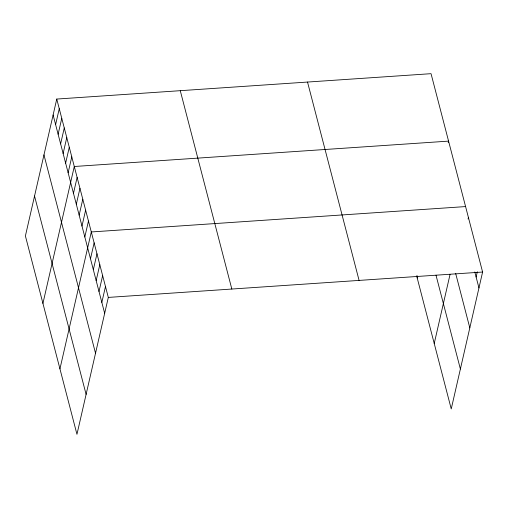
<?xml version="1.0" encoding="UTF-8"?>
<svg xmlns="http://www.w3.org/2000/svg" width="508" height="508" viewBox="0 0 508 508"><rect width="100%" height="100%" fill="white"/><g stroke="black" fill="none" stroke-linecap="round" stroke-linejoin="round"><path stroke-width="0.76" d="M56.756 99.06L25.4 235.96L76.956 434.321L108.312 297.415L56.756 99.06L431.044 73.679L482.6 272.04L451.244 408.94L416.636 275.8M55.613 124.606L59.258 108.693M58.122 134.239L61.766 118.326M60.623 143.878L64.268 127.959M63.125 153.511L66.77 137.598M65.634 163.144L69.278 147.231M68.135 172.777L71.78 156.864M42.932 303.403L74.282 166.497L448.57 141.122L448.227 142.64M73.476 193.326L77.121 177.413M76.314 204.235L79.959 188.322M79.146 215.144L82.791 199.231M81.985 226.054L85.63 210.141M84.817 236.963L88.462 221.05M59.944 368.859L91.3 231.959L465.588 206.578M90.487 258.782L94.132 242.868M93.326 269.691L96.971 253.778M96.164 280.6L99.803 264.687M98.997 291.509L102.641 275.596M101.835 302.419L105.48 286.506M417.214 278.022L417.716 275.85M434.232 343.484L450.056 274.39M468.071 219.005L468.42 217.494M476.117 277.044L477.336 271.742M108.312 297.415L482.6 272.04M474.796 271.951L478.955 287.953M455.632 273.329L469.811 327.882M436.004 275.19L460.388 369.018M307.524 82.055L359.086 280.416M180.27 90.684L231.826 289.039M53.111 114.973L104.667 313.328M43.967 154.896L95.523 353.257M34.544 196.031L86.1 394.392"/></g></svg>
